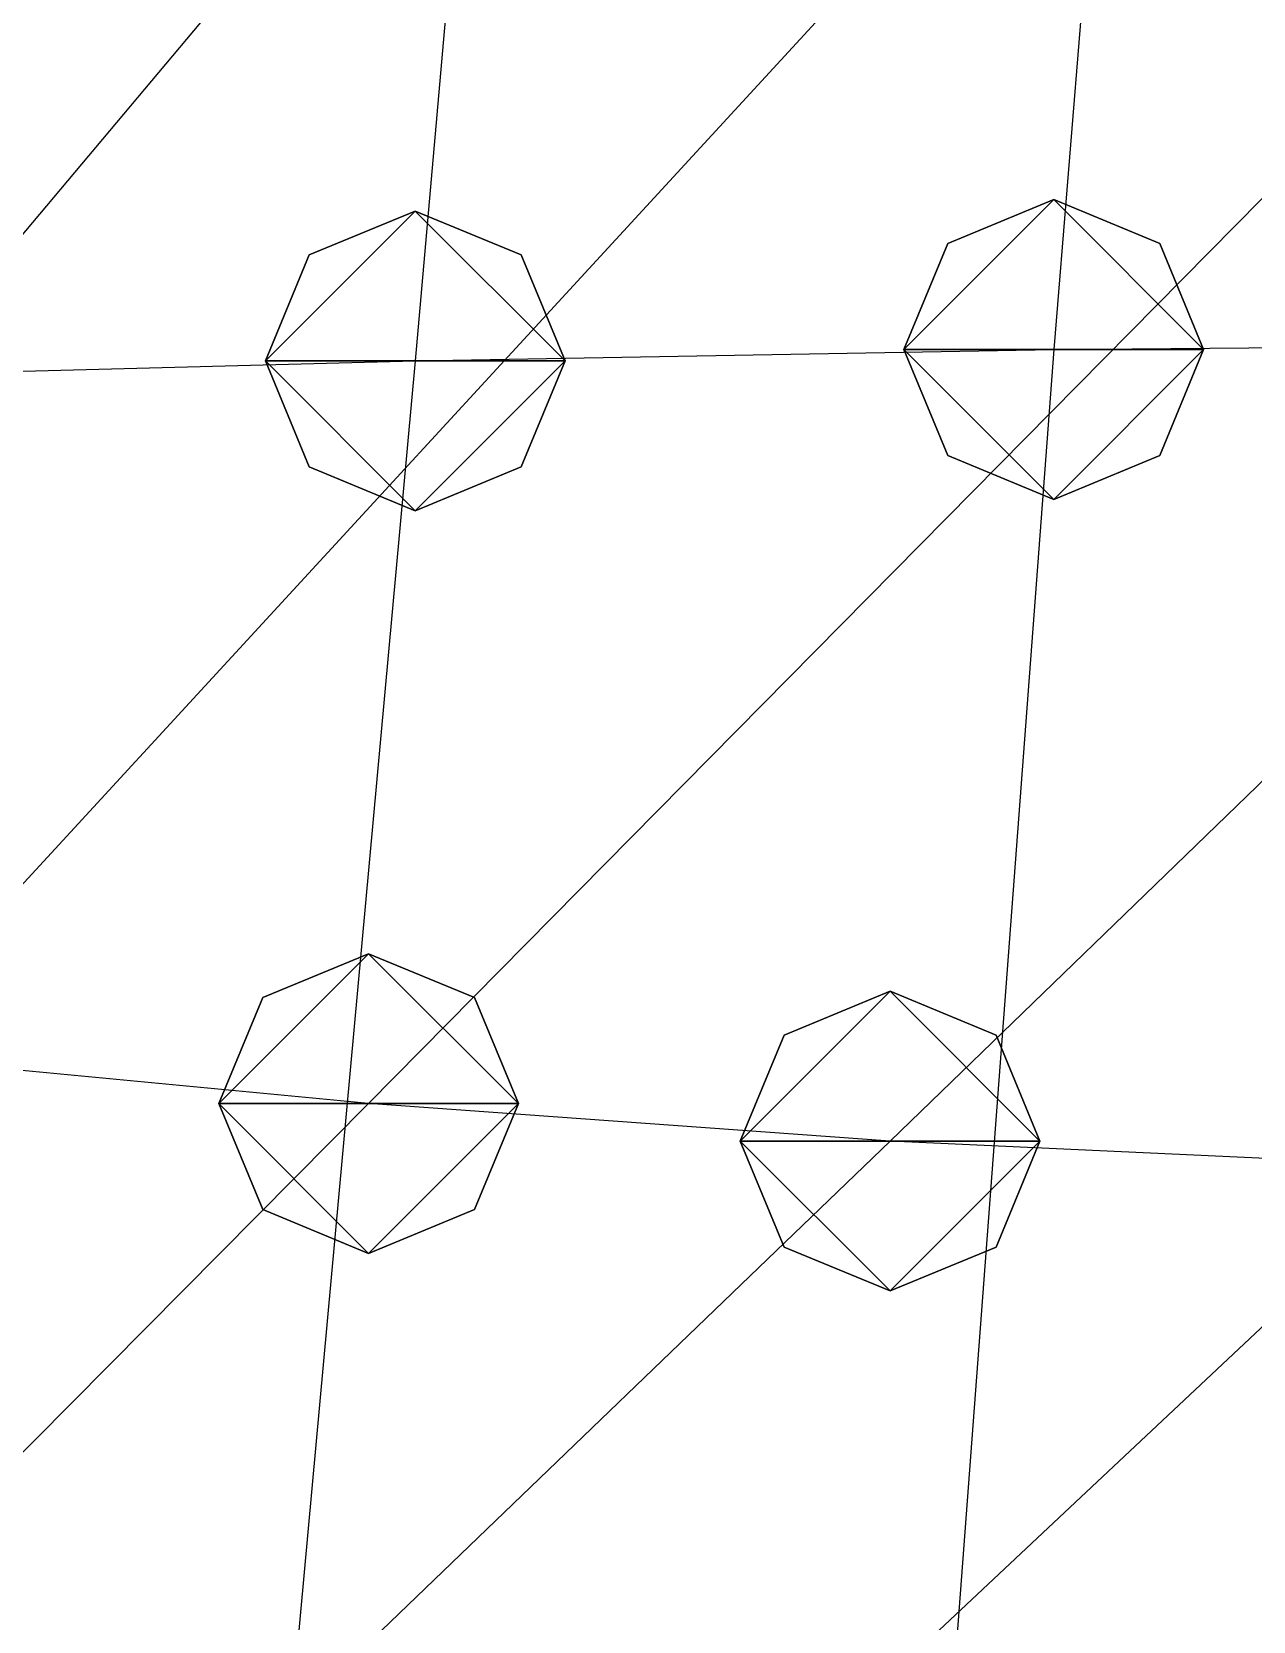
# Model space of a CAD drawing. Header units: metres. Extents: x -59 to 99, y -54 to 55.
# Drawn here: x -0.23 to 7.92, y 0.35 to 10.95 of the extents above; entities that cross this region are included whole.
import ezdxf

# ---------------------------------------------------------------- set-up
doc = ezdxf.new("R2010")
doc.units = ezdxf.units.M

msp = doc.modelspace()

# ---------------------------------------------------------------- linework, layer by layer
for p, q in [((7.4798813, 19.817684, -218.08217), (6.5865192, 8.833115, -220.28839)), ((3.2897148, 19.689518, -216.24908), (2.3247528, 8.756584, -219.19603)), ((4.45088, 15.253368, -152.77411), (-4.583845, 4.4973755, -158.23608)), ((8.557682, 14.8857155, -147.5126), (-1.348486, 4.122452, -152.87021)), ((12.651127, 14.573345, -143.04832), (2.0140438, 3.801548, -148.28513)), ((16.645351, 14.338593, -139.69669), (5.494644, 3.551445, -144.71585)), ((6.5865192, 9.833115, -220.28822), (5.8794127, 9.540221, -220.28827)), ((6.5865192, 9.833115, -220.28822), (5.8794127, 9.540221, -220.28827)), ((6.5865192, 9.833115, -220.28822), (5.8794127, 9.540221, -220.28827)), ((6.5865192, 9.833115, -220.28822), (5.8794127, 9.540221, -220.28827)), ((7.293626, 9.540221, -220.28827), (6.5865192, 9.833115, -220.28822)), ((7.293626, 9.540221, -220.28827), (6.5865192, 9.833115, -220.28822)), ((7.293626, 9.540221, -220.28827), (6.5865192, 9.833115, -220.28822)), ((7.293626, 9.540221, -220.28827), (6.5865192, 9.833115, -220.28822)), ((2.3247528, 9.756584, -219.19586), (1.6176461, 9.463691, -219.1959)), ((2.3247528, 9.756584, -219.19586), (1.6176461, 9.463691, -219.1959)), ((2.3247528, 9.756584, -219.19586), (1.6176461, 9.463691, -219.1959)), ((2.3247528, 9.756584, -219.19586), (1.6176461, 9.463691, -219.1959)), ((3.0318594, 9.463691, -219.1959), (2.3247528, 9.756584, -219.19586)), ((3.0318594, 9.463691, -219.1959), (2.3247528, 9.756584, -219.19586)), ((3.0318594, 9.463691, -219.1959), (2.3247528, 9.756584, -219.19586)), ((3.0318594, 9.463691, -219.1959), (2.3247528, 9.756584, -219.19586)), ((1.6176461, 9.463691, -219.1959), (1.3247528, 8.756584, -219.19603)), ((1.6176461, 9.463691, -219.1959), (1.3247528, 8.756584, -219.19603)), ((1.6176461, 9.463691, -219.1959), (1.3247528, 8.756584, -219.19603)), ((1.6176461, 9.463691, -219.1959), (1.3247528, 8.756584, -219.19603)), ((3.3247528, 8.756584, -219.19603), (3.0318594, 9.463691, -219.1959)), ((3.3247528, 8.756584, -219.19603), (3.0318594, 9.463691, -219.1959)), ((3.3247528, 8.756584, -219.19603), (3.0318594, 9.463691, -219.1959)), ((3.3247528, 8.756584, -219.19603), (3.0318594, 9.463691, -219.1959)), ((5.8794127, 9.540221, -220.28827), (5.5865192, 8.833115, -220.28839)), ((5.8794127, 9.540221, -220.28827), (5.5865192, 8.833115, -220.28839)), ((5.8794127, 9.540221, -220.28827), (5.5865192, 8.833115, -220.28839)), ((5.8794127, 9.540221, -220.28827), (5.5865192, 8.833115, -220.28839)), ((7.5865192, 8.833115, -220.28839), (7.293626, 9.540221, -220.28827)), ((7.5865192, 8.833115, -220.28839), (7.293626, 9.540221, -220.28827)), ((7.5865192, 8.833115, -220.28839), (7.293626, 9.540221, -220.28827)), ((7.5865192, 8.833115, -220.28839), (7.293626, 9.540221, -220.28827)), ((2.3247528, 8.756584, -219.19603), (6.5865192, 8.833115, -220.28839)), ((5.5865192, 8.833115, -220.28839), (5.8794127, 8.126008, -220.28851)), ((5.5865192, 8.833115, -220.28839), (5.8794127, 8.126008, -220.28851)), ((5.5865192, 8.833115, -220.28839), (5.8794127, 8.126008, -220.28851)), ((5.5865192, 8.833115, -220.28839), (5.8794127, 8.126008, -220.28851)), ((6.5865192, 8.833115, -220.28839), (5.764496, -2.1077461, -223.11534)), ((6.5865192, 8.833115, -220.28839), (10.779234, 8.866619, -220.76152)), ((7.293626, 8.126008, -220.28851), (7.5865192, 8.833115, -220.28839)), ((7.293626, 8.126008, -220.28851), (7.5865192, 8.833115, -220.28839)), ((7.293626, 8.126008, -220.28851), (7.5865192, 8.833115, -220.28839)), ((7.293626, 8.126008, -220.28851), (7.5865192, 8.833115, -220.28839)), ((-1.9003468, 8.646008, -217.60893), (2.3247528, 8.756584, -219.19603)), ((1.3247528, 8.756584, -219.19603), (1.617646, 8.049478, -219.19615)), ((1.3247528, 8.756584, -219.19603), (1.617646, 8.049478, -219.19615)), ((1.3247528, 8.756584, -219.19603), (1.617646, 8.049478, -219.19615)), ((1.3247528, 8.756584, -219.19603), (1.617646, 8.049478, -219.19615)), ((2.3247528, 8.756584, -219.19603), (1.3254662, -2.1413803, -222.63889)), ((3.0318594, 8.049478, -219.19615), (3.3247528, 8.756584, -219.19603)), ((3.0318594, 8.049478, -219.19615), (3.3247528, 8.756584, -219.19603)), ((3.0318594, 8.049478, -219.19615), (3.3247528, 8.756584, -219.19603)), ((3.0318594, 8.049478, -219.19615), (3.3247528, 8.756584, -219.19603)), ((5.8794127, 8.126008, -220.28851), (6.5865192, 7.8331146, -220.28856)), ((5.8794127, 8.126008, -220.28851), (6.5865192, 7.8331146, -220.28856)), ((5.8794127, 8.126008, -220.28851), (6.5865192, 7.8331146, -220.28856)), ((5.8794127, 8.126008, -220.28851), (6.5865192, 7.8331146, -220.28856)), ((6.5865192, 7.8331146, -220.28856), (7.293626, 8.126008, -220.28851)), ((6.5865192, 7.8331146, -220.28856), (7.293626, 8.126008, -220.28851)), ((6.5865192, 7.8331146, -220.28856), (7.293626, 8.126008, -220.28851)), ((6.5865192, 7.8331146, -220.28856), (7.293626, 8.126008, -220.28851)), ((1.617646, 8.049478, -219.19615), (2.3247528, 7.756584, -219.1962)), ((1.617646, 8.049478, -219.19615), (2.3247528, 7.756584, -219.1962)), ((1.617646, 8.049478, -219.19615), (2.3247528, 7.756584, -219.1962)), ((1.617646, 8.049478, -219.19615), (2.3247528, 7.756584, -219.1962)), ((2.3247528, 7.756584, -219.1962), (3.0318594, 8.049478, -219.19615)), ((2.3247528, 7.756584, -219.1962), (3.0318594, 8.049478, -219.19615)), ((2.3247528, 7.756584, -219.1962), (3.0318594, 8.049478, -219.19615)), ((2.3247528, 7.756584, -219.1962), (3.0318594, 8.049478, -219.19615)), ((2.0140438, 4.801548, -148.28496), (1.3069371, 4.5086546, -148.285)), ((2.0140438, 4.801548, -148.28496), (1.3069371, 4.5086546, -148.285)), ((2.0140438, 4.801548, -148.28496), (1.3069371, 4.5086546, -148.285)), ((2.0140438, 4.801548, -148.28496), (1.3069371, 4.5086546, -148.285)), ((2.7211504, 4.5086546, -148.285), (2.0140438, 4.801548, -148.28496)), ((2.7211504, 4.5086546, -148.285), (2.0140438, 4.801548, -148.28496)), ((2.7211504, 4.5086546, -148.285), (2.0140438, 4.801548, -148.28496)), ((2.7211504, 4.5086546, -148.285), (2.0140438, 4.801548, -148.28496)), ((1.3069371, 4.5086546, -148.285), (1.0140438, 3.801548, -148.28513)), ((1.3069371, 4.5086546, -148.285), (1.0140438, 3.801548, -148.28513)), ((1.3069371, 4.5086546, -148.285), (1.0140438, 3.801548, -148.28513)), ((1.3069371, 4.5086546, -148.285), (1.0140438, 3.801548, -148.28513)), ((3.0140438, 3.801548, -148.28513), (2.7211504, 4.5086546, -148.285)), ((3.0140438, 3.801548, -148.28513), (2.7211504, 4.5086546, -148.285)), ((3.0140438, 3.801548, -148.28513), (2.7211504, 4.5086546, -148.285)), ((3.0140438, 3.801548, -148.28513), (2.7211504, 4.5086546, -148.285)), ((5.494644, 4.551445, -144.71568), (4.7875376, 4.2585516, -144.71573)), ((5.494644, 4.551445, -144.71568), (4.7875376, 4.2585516, -144.71573)), ((5.494644, 4.551445, -144.71568), (4.7875376, 4.2585516, -144.71573)), ((5.494644, 4.551445, -144.71568), (4.7875376, 4.2585516, -144.71573)), ((6.2017508, 4.2585516, -144.71573), (5.494644, 4.551445, -144.71568)), ((6.2017508, 4.2585516, -144.71573), (5.494644, 4.551445, -144.71568)), ((6.2017508, 4.2585516, -144.71573), (5.494644, 4.551445, -144.71568)), ((6.2017508, 4.2585516, -144.71573), (5.494644, 4.551445, -144.71568)), ((4.7875376, 4.2585516, -144.71573), (4.494644, 3.551445, -144.71585)), ((4.7875376, 4.2585516, -144.71573), (4.494644, 3.551445, -144.71585)), ((4.7875376, 4.2585516, -144.71573), (4.494644, 3.551445, -144.71585)), ((4.7875376, 4.2585516, -144.71573), (4.494644, 3.551445, -144.71585)), ((6.494644, 3.551445, -144.71585), (6.2017508, 4.2585516, -144.71573)), ((6.494644, 3.551445, -144.71585), (6.2017508, 4.2585516, -144.71573)), ((6.494644, 3.551445, -144.71585), (6.2017508, 4.2585516, -144.71573)), ((6.494644, 3.551445, -144.71585), (6.2017508, 4.2585516, -144.71573)), ((2.0140438, 3.801548, -148.28513), (-1.348486, 4.122452, -152.87021)), ((2.0140438, 3.801548, -148.28513), (-8.743179, -7.039604, -152.50455)), ((1.0140438, 3.801548, -148.28513), (1.306937, 3.0944412, -148.28525)), ((1.0140438, 3.801548, -148.28513), (1.306937, 3.0944412, -148.28525)), ((1.0140438, 3.801548, -148.28513), (1.306937, 3.0944412, -148.28525)), ((1.0140438, 3.801548, -148.28513), (1.306937, 3.0944412, -148.28525)), ((5.494644, 3.551445, -144.71585), (2.0140438, 3.801548, -148.28513)), ((2.7211504, 3.0944414, -148.28525), (3.0140438, 3.801548, -148.28513)), ((2.7211504, 3.0944414, -148.28525), (3.0140438, 3.801548, -148.28513)), ((2.7211504, 3.0944414, -148.28525), (3.0140438, 3.801548, -148.28513)), ((2.7211504, 3.0944414, -148.28525), (3.0140438, 3.801548, -148.28513)), ((5.494644, 3.551445, -144.71585), (-5.8020077, -7.315735, -148.5636)), ((4.494644, 3.551445, -144.71585), (4.7875376, 2.8443382, -144.71597)), ((4.494644, 3.551445, -144.71585), (4.7875376, 2.8443382, -144.71597)), ((4.494644, 3.551445, -144.71585), (4.7875376, 2.8443382, -144.71597)), ((4.494644, 3.551445, -144.71585), (4.7875376, 2.8443382, -144.71597)), ((9.11935, 3.3832436, -142.3163), (5.494644, 3.551445, -144.71585)), ((6.2017508, 2.8443384, -144.71597), (6.494644, 3.551445, -144.71585)), ((6.2017508, 2.8443384, -144.71597), (6.494644, 3.551445, -144.71585)), ((6.2017508, 2.8443384, -144.71597), (6.494644, 3.551445, -144.71585)), ((6.2017508, 2.8443384, -144.71597), (6.494644, 3.551445, -144.71585)), ((9.11935, 3.3832436, -142.3163), (-2.488636, -7.5126953, -145.75476)), ((1.306937, 3.0944412, -148.28525), (2.0140438, 2.801548, -148.2853)), ((1.306937, 3.0944412, -148.28525), (2.0140438, 2.801548, -148.2853)), ((1.306937, 3.0944412, -148.28525), (2.0140438, 2.801548, -148.2853)), ((1.306937, 3.0944412, -148.28525), (2.0140438, 2.801548, -148.2853)), ((2.0140438, 2.801548, -148.2853), (2.7211504, 3.0944414, -148.28525)), ((2.0140438, 2.801548, -148.2853), (2.7211504, 3.0944414, -148.28525)), ((2.0140438, 2.801548, -148.2853), (2.7211504, 3.0944414, -148.28525)), ((2.0140438, 2.801548, -148.2853), (2.7211504, 3.0944414, -148.28525)), ((4.7875376, 2.8443382, -144.71597), (5.494644, 2.551445, -144.71602)), ((4.7875376, 2.8443382, -144.71597), (5.494644, 2.551445, -144.71602)), ((4.7875376, 2.8443382, -144.71597), (5.494644, 2.551445, -144.71602)), ((4.7875376, 2.8443382, -144.71597), (5.494644, 2.551445, -144.71602)), ((5.494644, 2.551445, -144.71602), (6.2017508, 2.8443384, -144.71597)), ((5.494644, 2.551445, -144.71602), (6.2017508, 2.8443384, -144.71597)), ((5.494644, 2.551445, -144.71602), (6.2017508, 2.8443384, -144.71597)), ((5.494644, 2.551445, -144.71602), (6.2017508, 2.8443384, -144.71597))]:
    msp.add_line(p, q)
for points in [[(5.5865192, 8.833115, -220.28839), (5.8794127, 9.540221, -220.28827), (6.5865192, 9.833115, -220.28822), (6.5866194, 9.833215, -220.28812)], [(5.5865192, 8.833115, -220.28839), (5.8794127, 9.540221, -220.28827), (6.5865192, 9.833115, -220.28822), (6.5866194, 9.833215, -220.28812)], [(5.5865192, 8.833115, -220.28839), (5.8794127, 9.540221, -220.28827), (6.5865192, 9.833115, -220.28822), (6.5866194, 9.833215, -220.28812)], [(5.5865192, 8.833115, -220.28839), (5.8794127, 9.540221, -220.28827), (6.5865192, 9.833115, -220.28822), (6.5866194, 9.833215, -220.28812)], [(5.5865192, 8.833115, -220.28839), (6.5865192, 9.833115, -220.28822), (7.5865192, 8.833115, -220.28839), (7.5866194, 8.833215, -220.28828)], [(5.5865192, 8.833115, -220.28839), (6.5865192, 9.833115, -220.28822), (7.5865192, 8.833115, -220.28839), (7.5866194, 8.833215, -220.28828)], [(5.5865192, 8.833115, -220.28839), (6.5865192, 9.833115, -220.28822), (7.5865192, 8.833115, -220.28839), (7.5866194, 8.833215, -220.28828)], [(5.5865192, 8.833115, -220.28839), (6.5865192, 9.833115, -220.28822), (7.5865192, 8.833115, -220.28839), (7.5866194, 8.833215, -220.28828)], [(6.5865192, 9.833115, -220.28822), (7.293626, 9.540221, -220.28827), (7.5865192, 8.833115, -220.28839), (7.5866194, 8.833215, -220.28828)], [(6.5865192, 9.833115, -220.28822), (7.293626, 9.540221, -220.28827), (7.5865192, 8.833115, -220.28839), (7.5866194, 8.833215, -220.28828)], [(6.5865192, 9.833115, -220.28822), (7.293626, 9.540221, -220.28827), (7.5865192, 8.833115, -220.28839), (7.5866194, 8.833215, -220.28828)], [(6.5865192, 9.833115, -220.28822), (7.293626, 9.540221, -220.28827), (7.5865192, 8.833115, -220.28839), (7.5866194, 8.833215, -220.28828)], [(1.3247528, 8.756584, -219.19603), (1.6176461, 9.463691, -219.1959), (2.3247528, 9.756584, -219.19586), (2.3248527, 9.756684, -219.19576)], [(1.3247528, 8.756584, -219.19603), (1.6176461, 9.463691, -219.1959), (2.3247528, 9.756584, -219.19586), (2.3248527, 9.756684, -219.19576)], [(1.3247528, 8.756584, -219.19603), (1.6176461, 9.463691, -219.1959), (2.3247528, 9.756584, -219.19586), (2.3248527, 9.756684, -219.19576)], [(1.3247528, 8.756584, -219.19603), (1.6176461, 9.463691, -219.1959), (2.3247528, 9.756584, -219.19586), (2.3248527, 9.756684, -219.19576)], [(1.3247528, 8.756584, -219.19603), (2.3247528, 9.756584, -219.19586), (3.3247528, 8.756584, -219.19603), (3.3248527, 8.756684, -219.19592)], [(1.3247528, 8.756584, -219.19603), (2.3247528, 9.756584, -219.19586), (3.3247528, 8.756584, -219.19603), (3.3248527, 8.756684, -219.19592)], [(1.3247528, 8.756584, -219.19603), (2.3247528, 9.756584, -219.19586), (3.3247528, 8.756584, -219.19603), (3.3248527, 8.756684, -219.19592)], [(1.3247528, 8.756584, -219.19603), (2.3247528, 9.756584, -219.19586), (3.3247528, 8.756584, -219.19603), (3.3248527, 8.756684, -219.19592)], [(2.3247528, 9.756584, -219.19586), (3.0318594, 9.463691, -219.1959), (3.3247528, 8.756584, -219.19603), (3.3248527, 8.756684, -219.19592)], [(2.3247528, 9.756584, -219.19586), (3.0318594, 9.463691, -219.1959), (3.3247528, 8.756584, -219.19603), (3.3248527, 8.756684, -219.19592)], [(2.3247528, 9.756584, -219.19586), (3.0318594, 9.463691, -219.1959), (3.3247528, 8.756584, -219.19603), (3.3248527, 8.756684, -219.19592)], [(2.3247528, 9.756584, -219.19586), (3.0318594, 9.463691, -219.1959), (3.3247528, 8.756584, -219.19603), (3.3248527, 8.756684, -219.19592)], [(6.5865192, 7.8331146, -220.28856), (5.8794127, 8.126008, -220.28851), (5.5865192, 8.833115, -220.28839), (5.5866194, 8.833215, -220.28828)], [(7.5865192, 8.833115, -220.28839), (6.5865192, 7.8331146, -220.28856), (5.5865192, 8.833115, -220.28839), (5.5866194, 8.833215, -220.28828)], [(6.5865192, 7.8331146, -220.28856), (5.8794127, 8.126008, -220.28851), (5.5865192, 8.833115, -220.28839), (5.5866194, 8.833215, -220.28828)], [(7.5865192, 8.833115, -220.28839), (6.5865192, 7.8331146, -220.28856), (5.5865192, 8.833115, -220.28839), (5.5866194, 8.833215, -220.28828)], [(6.5865192, 7.8331146, -220.28856), (5.8794127, 8.126008, -220.28851), (5.5865192, 8.833115, -220.28839), (5.5866194, 8.833215, -220.28828)], [(7.5865192, 8.833115, -220.28839), (6.5865192, 7.8331146, -220.28856), (5.5865192, 8.833115, -220.28839), (5.5866194, 8.833215, -220.28828)], [(6.5865192, 7.8331146, -220.28856), (5.8794127, 8.126008, -220.28851), (5.5865192, 8.833115, -220.28839), (5.5866194, 8.833215, -220.28828)], [(7.5865192, 8.833115, -220.28839), (6.5865192, 7.8331146, -220.28856), (5.5865192, 8.833115, -220.28839), (5.5866194, 8.833215, -220.28828)], [(7.5865192, 8.833115, -220.28839), (7.293626, 8.126008, -220.28851), (6.5865192, 7.8331146, -220.28856), (6.5866194, 7.8332148, -220.28845)], [(7.5865192, 8.833115, -220.28839), (7.293626, 8.126008, -220.28851), (6.5865192, 7.8331146, -220.28856), (6.5866194, 7.8332148, -220.28845)], [(7.5865192, 8.833115, -220.28839), (7.293626, 8.126008, -220.28851), (6.5865192, 7.8331146, -220.28856), (6.5866194, 7.8332148, -220.28845)], [(7.5865192, 8.833115, -220.28839), (7.293626, 8.126008, -220.28851), (6.5865192, 7.8331146, -220.28856), (6.5866194, 7.8332148, -220.28845)], [(2.3247528, 7.756584, -219.1962), (1.617646, 8.049478, -219.19615), (1.3247528, 8.756584, -219.19603), (1.3248528, 8.756684, -219.19592)], [(3.3247528, 8.756584, -219.19603), (2.3247528, 7.756584, -219.1962), (1.3247528, 8.756584, -219.19603), (1.3248528, 8.756684, -219.19592)], [(2.3247528, 7.756584, -219.1962), (1.617646, 8.049478, -219.19615), (1.3247528, 8.756584, -219.19603), (1.3248528, 8.756684, -219.19592)], [(3.3247528, 8.756584, -219.19603), (2.3247528, 7.756584, -219.1962), (1.3247528, 8.756584, -219.19603), (1.3248528, 8.756684, -219.19592)], [(2.3247528, 7.756584, -219.1962), (1.617646, 8.049478, -219.19615), (1.3247528, 8.756584, -219.19603), (1.3248528, 8.756684, -219.19592)], [(3.3247528, 8.756584, -219.19603), (2.3247528, 7.756584, -219.1962), (1.3247528, 8.756584, -219.19603), (1.3248528, 8.756684, -219.19592)], [(2.3247528, 7.756584, -219.1962), (1.617646, 8.049478, -219.19615), (1.3247528, 8.756584, -219.19603), (1.3248528, 8.756684, -219.19592)], [(3.3247528, 8.756584, -219.19603), (2.3247528, 7.756584, -219.1962), (1.3247528, 8.756584, -219.19603), (1.3248528, 8.756684, -219.19592)], [(3.3247528, 8.756584, -219.19603), (3.0318594, 8.049478, -219.19615), (2.3247528, 7.756584, -219.1962), (2.3248527, 7.7566843, -219.19609)], [(3.3247528, 8.756584, -219.19603), (3.0318594, 8.049478, -219.19615), (2.3247528, 7.756584, -219.1962), (2.3248527, 7.7566843, -219.19609)], [(3.3247528, 8.756584, -219.19603), (3.0318594, 8.049478, -219.19615), (2.3247528, 7.756584, -219.1962), (2.3248527, 7.7566843, -219.19609)], [(3.3247528, 8.756584, -219.19603), (3.0318594, 8.049478, -219.19615), (2.3247528, 7.756584, -219.1962), (2.3248527, 7.7566843, -219.19609)], [(1.0140438, 3.801548, -148.28513), (1.3069371, 4.5086546, -148.285), (2.0140438, 4.801548, -148.28496), (2.0141437, 4.801648, -148.28485)], [(1.0140438, 3.801548, -148.28513), (1.3069371, 4.5086546, -148.285), (2.0140438, 4.801548, -148.28496), (2.0141437, 4.801648, -148.28485)], [(1.0140438, 3.801548, -148.28513), (1.3069371, 4.5086546, -148.285), (2.0140438, 4.801548, -148.28496), (2.0141437, 4.801648, -148.28485)], [(1.0140438, 3.801548, -148.28513), (1.3069371, 4.5086546, -148.285), (2.0140438, 4.801548, -148.28496), (2.0141437, 4.801648, -148.28485)], [(1.0140438, 3.801548, -148.28513), (2.0140438, 4.801548, -148.28496), (3.0140438, 3.801548, -148.28513), (3.0141437, 3.801648, -148.28502)], [(1.0140438, 3.801548, -148.28513), (2.0140438, 4.801548, -148.28496), (3.0140438, 3.801548, -148.28513), (3.0141437, 3.801648, -148.28502)], [(1.0140438, 3.801548, -148.28513), (2.0140438, 4.801548, -148.28496), (3.0140438, 3.801548, -148.28513), (3.0141437, 3.801648, -148.28502)], [(1.0140438, 3.801548, -148.28513), (2.0140438, 4.801548, -148.28496), (3.0140438, 3.801548, -148.28513), (3.0141437, 3.801648, -148.28502)], [(2.0140438, 4.801548, -148.28496), (2.7211504, 4.5086546, -148.285), (3.0140438, 3.801548, -148.28513), (3.0141437, 3.801648, -148.28502)], [(2.0140438, 4.801548, -148.28496), (2.7211504, 4.5086546, -148.285), (3.0140438, 3.801548, -148.28513), (3.0141437, 3.801648, -148.28502)], [(2.0140438, 4.801548, -148.28496), (2.7211504, 4.5086546, -148.285), (3.0140438, 3.801548, -148.28513), (3.0141437, 3.801648, -148.28502)], [(2.0140438, 4.801548, -148.28496), (2.7211504, 4.5086546, -148.285), (3.0140438, 3.801548, -148.28513), (3.0141437, 3.801648, -148.28502)], [(4.494644, 3.551445, -144.71585), (4.7875376, 4.2585516, -144.71573), (5.494644, 4.551445, -144.71568), (5.4947443, 4.551545, -144.71558)], [(4.494644, 3.551445, -144.71585), (4.7875376, 4.2585516, -144.71573), (5.494644, 4.551445, -144.71568), (5.4947443, 4.551545, -144.71558)], [(4.494644, 3.551445, -144.71585), (4.7875376, 4.2585516, -144.71573), (5.494644, 4.551445, -144.71568), (5.4947443, 4.551545, -144.71558)], [(4.494644, 3.551445, -144.71585), (4.7875376, 4.2585516, -144.71573), (5.494644, 4.551445, -144.71568), (5.4947443, 4.551545, -144.71558)], [(4.494644, 3.551445, -144.71585), (5.494644, 4.551445, -144.71568), (6.494644, 3.551445, -144.71585), (6.4947443, 3.551545, -144.71574)], [(4.494644, 3.551445, -144.71585), (5.494644, 4.551445, -144.71568), (6.494644, 3.551445, -144.71585), (6.4947443, 3.551545, -144.71574)], [(4.494644, 3.551445, -144.71585), (5.494644, 4.551445, -144.71568), (6.494644, 3.551445, -144.71585), (6.4947443, 3.551545, -144.71574)], [(4.494644, 3.551445, -144.71585), (5.494644, 4.551445, -144.71568), (6.494644, 3.551445, -144.71585), (6.4947443, 3.551545, -144.71574)], [(5.494644, 4.551445, -144.71568), (6.2017508, 4.2585516, -144.71573), (6.494644, 3.551445, -144.71585), (6.4947443, 3.551545, -144.71574)], [(5.494644, 4.551445, -144.71568), (6.2017508, 4.2585516, -144.71573), (6.494644, 3.551445, -144.71585), (6.4947443, 3.551545, -144.71574)], [(5.494644, 4.551445, -144.71568), (6.2017508, 4.2585516, -144.71573), (6.494644, 3.551445, -144.71585), (6.4947443, 3.551545, -144.71574)], [(5.494644, 4.551445, -144.71568), (6.2017508, 4.2585516, -144.71573), (6.494644, 3.551445, -144.71585), (6.4947443, 3.551545, -144.71574)], [(2.0140438, 2.801548, -148.2853), (1.306937, 3.0944412, -148.28525), (1.0140438, 3.801548, -148.28513), (1.0141438, 3.801648, -148.28502)], [(3.0140438, 3.801548, -148.28513), (2.0140438, 2.801548, -148.2853), (1.0140438, 3.801548, -148.28513), (1.0141438, 3.801648, -148.28502)], [(2.0140438, 2.801548, -148.2853), (1.306937, 3.0944412, -148.28525), (1.0140438, 3.801548, -148.28513), (1.0141438, 3.801648, -148.28502)], [(3.0140438, 3.801548, -148.28513), (2.0140438, 2.801548, -148.2853), (1.0140438, 3.801548, -148.28513), (1.0141438, 3.801648, -148.28502)], [(2.0140438, 2.801548, -148.2853), (1.306937, 3.0944412, -148.28525), (1.0140438, 3.801548, -148.28513), (1.0141438, 3.801648, -148.28502)], [(3.0140438, 3.801548, -148.28513), (2.0140438, 2.801548, -148.2853), (1.0140438, 3.801548, -148.28513), (1.0141438, 3.801648, -148.28502)], [(2.0140438, 2.801548, -148.2853), (1.306937, 3.0944412, -148.28525), (1.0140438, 3.801548, -148.28513), (1.0141438, 3.801648, -148.28502)], [(3.0140438, 3.801548, -148.28513), (2.0140438, 2.801548, -148.2853), (1.0140438, 3.801548, -148.28513), (1.0141438, 3.801648, -148.28502)], [(3.0140438, 3.801548, -148.28513), (2.7211504, 3.0944414, -148.28525), (2.0140438, 2.801548, -148.2853), (2.0141437, 2.801648, -148.28519)], [(3.0140438, 3.801548, -148.28513), (2.7211504, 3.0944414, -148.28525), (2.0140438, 2.801548, -148.2853), (2.0141437, 2.801648, -148.28519)], [(3.0140438, 3.801548, -148.28513), (2.7211504, 3.0944414, -148.28525), (2.0140438, 2.801548, -148.2853), (2.0141437, 2.801648, -148.28519)], [(3.0140438, 3.801548, -148.28513), (2.7211504, 3.0944414, -148.28525), (2.0140438, 2.801548, -148.2853), (2.0141437, 2.801648, -148.28519)], [(5.494644, 2.551445, -144.71602), (4.7875376, 2.8443382, -144.71597), (4.494644, 3.551445, -144.71585), (4.4947443, 3.551545, -144.71574)], [(6.494644, 3.551445, -144.71585), (5.494644, 2.551445, -144.71602), (4.494644, 3.551445, -144.71585), (4.4947443, 3.551545, -144.71574)], [(5.494644, 2.551445, -144.71602), (4.7875376, 2.8443382, -144.71597), (4.494644, 3.551445, -144.71585), (4.4947443, 3.551545, -144.71574)], [(6.494644, 3.551445, -144.71585), (5.494644, 2.551445, -144.71602), (4.494644, 3.551445, -144.71585), (4.4947443, 3.551545, -144.71574)], [(5.494644, 2.551445, -144.71602), (4.7875376, 2.8443382, -144.71597), (4.494644, 3.551445, -144.71585), (4.4947443, 3.551545, -144.71574)], [(6.494644, 3.551445, -144.71585), (5.494644, 2.551445, -144.71602), (4.494644, 3.551445, -144.71585), (4.4947443, 3.551545, -144.71574)], [(5.494644, 2.551445, -144.71602), (4.7875376, 2.8443382, -144.71597), (4.494644, 3.551445, -144.71585), (4.4947443, 3.551545, -144.71574)], [(6.494644, 3.551445, -144.71585), (5.494644, 2.551445, -144.71602), (4.494644, 3.551445, -144.71585), (4.4947443, 3.551545, -144.71574)], [(6.494644, 3.551445, -144.71585), (6.2017508, 2.8443384, -144.71597), (5.494644, 2.551445, -144.71602), (5.4947443, 2.551545, -144.71591)], [(6.494644, 3.551445, -144.71585), (6.2017508, 2.8443384, -144.71597), (5.494644, 2.551445, -144.71602), (5.4947443, 2.551545, -144.71591)], [(6.494644, 3.551445, -144.71585), (6.2017508, 2.8443384, -144.71597), (5.494644, 2.551445, -144.71602), (5.4947443, 2.551545, -144.71591)], [(6.494644, 3.551445, -144.71585), (6.2017508, 2.8443384, -144.71597), (5.494644, 2.551445, -144.71602), (5.4947443, 2.551545, -144.71591)]]:
    msp.add_3dface(points)

doc.saveas('drawing.dxf')
